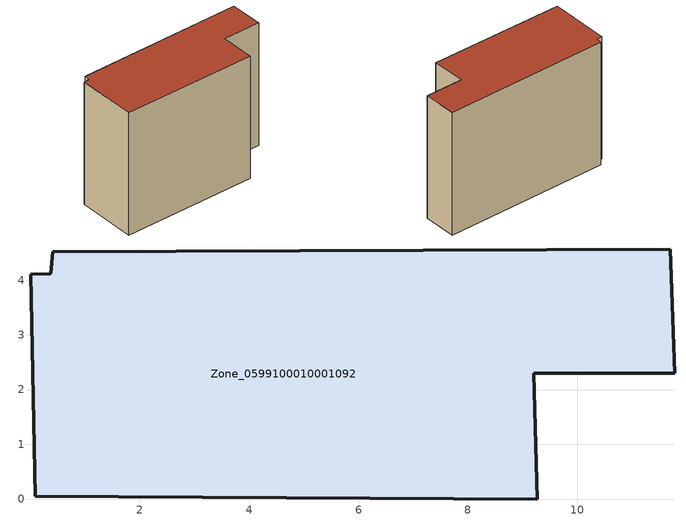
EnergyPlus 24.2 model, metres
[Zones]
Zone_0599100010001092
 floor ground (C_G): 0.37,4.12 0.41,4.52 11.7,4.57 11.78,2.3 9.2,2.3 9.27,0 0.09,0.05 0.01,4.11 z0
 wall outside (C_F): 0.09,0.05 9.27,0 9.2,2.3 11.78,2.3 11.7,4.57 0.41,4.52 0.37,4.12 0.01,4.11 0.09,0.05 z0:8.87
 roof outside (C_R): 0.41,4.52 0.37,4.12 0.01,4.11 0.09,0.05 9.27,0 9.2,2.3 11.78,2.3 11.7,4.57 z8.87
[BUILDING]
Pand.0599100010001092: North Axis=0; Terrain=City; Loads Convergence Tolerance Value=0.04; Temperature Convergence Tolerance Value=0.4; Solar Distribution=FullExterior; Maximum Number of Warmup Days=25; Minimum Number of Warmup Days=1
[Site:Location]
Rotterdam.The.Hague.AP_ZH_NLD Design_Conditions: Latitude=51.96; Longitude=4.45; Time Zone=1; Elevation=-4.5
[SITE:GROUNDTEMPERATURE:BUILDINGSURFACE]
18, 18, 18, 18, 18, 18, 18, 18, 18, 18, 18, 18
[MATERIAL] Thermal Absorptance=0.9; Solar Absorptance=0.7; Visible Absorptance=0.7
Name | Roughness | Thickness | Conductivity | Density | Specific Heat
G.TI.1946 | MediumSmooth | 0.15 | 1 | 540 | 1210
F.TI.1946 | Rough | 0.3 | 0.857143 | 1920 | 840
R.TI.1946 | MediumRough | 0.2 | 0.1 | 1500 | 1000
[CONSTRUCTION]
C_G: G.TI.1946
C_F: F.TI.1946
C_R: R.TI.1946
[ZONE]
Zone_0599100010001092: Type=1; Multiplier=1; Ceiling Height=Autocalculate; Volume=Autocalculate; Floor Area=autocalculate; Part of Total Floor Area=Yes
[ZONEINFILTRATION:DESIGNFLOWRATE]
Infil_Zone_0599100010001092: Zone or ZoneList or Space or SpaceList=Zone_0599100010001092; Schedule=AlwaysOn; Design Flow Rate Calculation Method=Flow/Area; Flow Rate per Floor Area=0.003; Constant Term Coefficient=1; Temperature Term Coefficient=0; Velocity Term Coefficient=0; Velocity Squared Term Coefficient=0
[HVACTEMPLATE:ZONE:IDEALLOADSAIRSYSTEM]
Zone_0599100010001092: Maximum Heating Supply Air Temperature=50; Minimum Cooling Supply Air Temperature=13; Maximum Heating Supply Air Humidity Ratio=0.0156; Minimum Cooling Supply Air Humidity Ratio=0.0077; Heating Limit=NoLimit; Cooling Limit=NoLimit; Dehumidification Control Type=ConstantSensibleHeatRatio; Cooling Sensible Heat Ratio=0.7; Dehumidification Setpoint=60; Humidification Control Type=None; Humidification Setpoint=30; Outdoor Air Method=None; Outdoor Air Flow Rate per Person=0.00944; Outdoor Air Flow Rate per Zone Floor Area=0; Outdoor Air Flow Rate per Zone=0; Demand Controlled Ventilation Type=None; Outdoor Air Economizer Type=NoEconomizer; Heat Recovery Type=None; Sensible Heat Recovery Effectiveness=0.7; Latent Heat Recovery Effectiveness=0.65
[ZONECONTROL:THERMOSTAT]
ThermostatControl_Zone_0599100010001092: Zone or ZoneList=Zone_0599100010001092; Control Type Schedule=DualSetpointControlType; Control 1=Thermostat_Zone_0599100010001092; Temperature Difference Between Cutout And Setpoint=0
[THERMOSTATSETPOINT:DUALSETPOINT]
Thermostat_Zone_0599100010001092: Heating Setpoint Temperature Schedule=HeatingSetpoint_Zone_0599100010001092; Cooling Setpoint Temperature Schedule=CoolingSetpoint_Zone_0599100010001092
[SCHEDULE:COMPACT]
HeatingSetpoint_Zone_0599100010001092: Through: 12/31, For: AllDays, Until: 24:00, 21
CoolingSetpoint_Zone_0599100010001092: Through: 12/31, For: AllDays, Until: 24:00, 24
DualSetpointControlType: Through: 12/31, For: AllDays, Until: 24:00, 4
AlwaysOn: Through: 12/31, For: AllDays, Until: 24:00, 1
